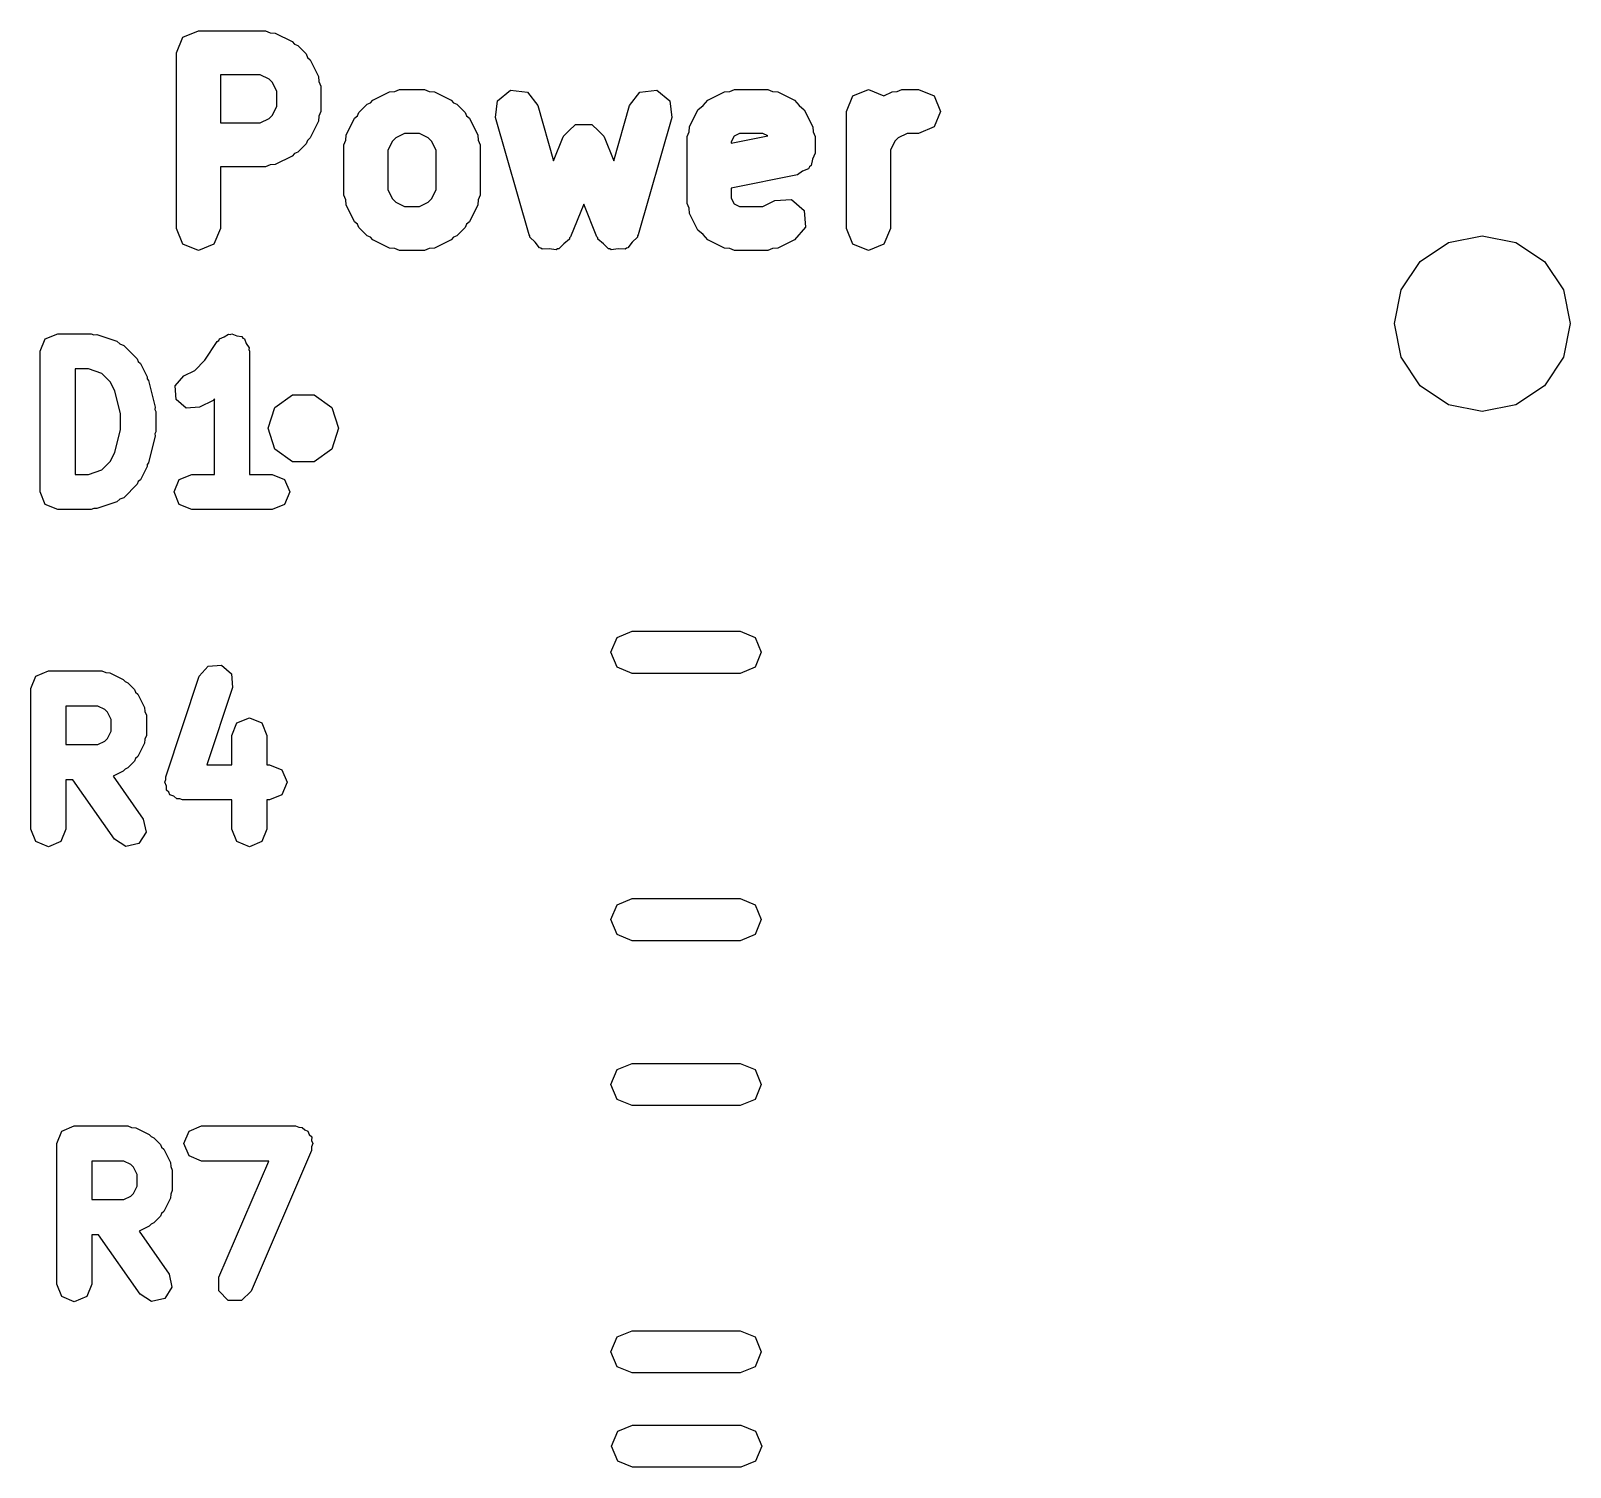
# Model space of a CAD drawing. Extents: x -7.1 to 7.5, y -10.1 to 10.2.
# Drawn here: x -6.728 to -2.351, y 6.053 to 10.137 of the extents above; entities that cross this region are included whole.
import ezdxf

# ---------------------------------------------------------------- set-up
doc = ezdxf.new("R2010")
doc.units = 0
doc.layers.add('BLACK', color=7, linetype='CONTINUOUS')

msp = doc.modelspace()

# ---------------------------------------------------------------- linework, layer by layer
at = {"layer": 'BLACK', "linetype": 'CONTINUOUS'}
for p, q in [((-6.31398, 10.0746), (-6.29568, 10.1188)), ((-6.29568, 10.1188), (-6.25148, 10.1371)), ((-6.25148, 10.1371), (-6.06101, 10.1371)), ((-6.06101, 10.1371), (-6.04757, 10.1315)), ((-6.04757, 10.1315), (-6.03306, 10.1305)), ((-6.03306, 10.1305), (-5.98544, 10.1067)), ((-6.31398, 9.57456), (-6.31398, 10.0746)), ((-5.98544, 10.1067), (-5.9787, 10.0989)), ((-5.9787, 10.0989), (-5.9692, 10.0949)), ((-5.9692, 10.0949), (-5.94539, 10.0711)), ((-5.94539, 10.0711), (-5.94145, 10.0616)), ((-5.94145, 10.0616), (-5.93368, 10.0549)), ((-5.93368, 10.0549), (-5.90987, 10.0073)), ((-6.18898, 10.0121), (-6.18898, 9.87516)), ((-6.07576, 10.0121), (-6.18898, 10.0121)), ((-6.05041, 9.99939), (-6.07576, 10.0121)), ((-6.04094, 9.98992), (-6.05041, 9.99939)), ((-6.02827, 9.96457), (-6.04094, 9.98992)), ((-5.90987, 10.0073), (-5.90884, 9.99276)), ((-5.90884, 9.99276), (-5.90327, 9.97932)), ((-5.90327, 9.97932), (-5.90327, 9.9079)), ((-6.02827, 9.92265), (-6.02827, 9.96457)), ((-5.76236, 9.93222), (-5.75562, 9.93999)), ((-5.75562, 9.93999), (-5.70801, 9.9638)), ((-5.70801, 9.9638), (-5.6935, 9.96483)), ((-5.6935, 9.96483), (-5.68006, 9.9704)), ((-5.68006, 9.9704), (-5.60863, 9.9704)), ((-5.60863, 9.9704), (-5.59519, 9.96483)), ((-5.59519, 9.96483), (-5.58068, 9.9638)), ((-5.58068, 9.9638), (-5.53306, 9.93999)), ((-5.53306, 9.93999), (-5.52632, 9.93222)), ((-5.40682, 9.89073), (-5.40136, 9.93825)), ((-5.40136, 9.93825), (-5.36389, 9.96799)), ((-5.36389, 9.96799), (-5.31637, 9.96253)), ((-5.31637, 9.96253), (-5.28663, 9.92507)), ((-5.02586, 9.92507), (-4.99612, 9.96253)), ((-4.99612, 9.96253), (-4.9486, 9.96799)), ((-4.9486, 9.96799), (-4.91113, 9.93825)), ((-4.91113, 9.93825), (-4.90567, 9.89073)), ((-4.81623, 9.92502), (-4.80324, 9.93999)), ((-4.80324, 9.93999), (-4.75563, 9.9638)), ((-4.75563, 9.9638), (-4.74111, 9.96483)), ((-4.74111, 9.96483), (-4.72767, 9.9704)), ((-4.72767, 9.9704), (-4.63244, 9.9704)), ((-4.63244, 9.9704), (-4.619, 9.96483)), ((-4.619, 9.96483), (-4.60449, 9.9638)), ((-4.60449, 9.9638), (-4.55687, 9.93999)), ((-4.55687, 9.93999), (-4.54388, 9.92502)), ((-4.40922, 9.9079), (-4.39092, 9.95209)), ((-4.39092, 9.95209), (-4.34672, 9.9704)), ((-4.34672, 9.9704), (-4.30271, 9.95216)), ((-4.30271, 9.95216), (-4.27944, 9.9638)), ((-4.27944, 9.9638), (-4.26492, 9.96483)), ((-4.26492, 9.96483), (-4.25148, 9.9704)), ((-4.25148, 9.9704), (-4.20387, 9.9704)), ((-4.20387, 9.9704), (-4.15967, 9.95209)), ((-4.15967, 9.95209), (-4.14137, 9.9079)), ((-6.05041, 9.88783), (-6.04094, 9.8973)), ((-6.04094, 9.8973), (-6.02827, 9.92265)), ((-5.90884, 9.89446), (-5.90987, 9.87994)), ((-5.90327, 9.9079), (-5.90884, 9.89446)), ((-5.80739, 9.88823), (-5.79962, 9.89497)), ((-5.79962, 9.89497), (-5.79568, 9.90447)), ((-5.79568, 9.90447), (-5.77187, 9.92828)), ((-5.77187, 9.92828), (-5.76236, 9.93222)), ((-5.52632, 9.93222), (-5.51681, 9.92828)), ((-5.51681, 9.92828), (-5.49301, 9.90447)), ((-5.49301, 9.90447), (-5.48907, 9.89497)), ((-5.48907, 9.89497), (-5.4813, 9.88823)), ((-5.28663, 9.92507), (-5.24162, 9.76752)), ((-5.07088, 9.76752), (-5.02586, 9.92507)), ((-4.855, 9.86442), (-4.8312, 9.91204)), ((-4.8312, 9.91204), (-4.81623, 9.92502)), ((-4.54388, 9.92502), (-4.52892, 9.91204)), ((-4.52892, 9.91204), (-4.50511, 9.86442)), ((-4.40922, 9.57456), (-4.40922, 9.9079)), ((-4.14137, 9.9079), (-4.15967, 9.8637)), ((-6.18898, 9.87516), (-6.07576, 9.87516)), ((-6.07576, 9.87516), (-6.05041, 9.88783)), ((-5.90987, 9.87994), (-5.93368, 9.83233)), ((-5.8312, 9.84061), (-5.80739, 9.88823)), ((-5.4813, 9.88823), (-5.45749, 9.84061)), ((-5.31158, 9.55739), (-5.40682, 9.89073)), ((-5.21369, 9.83728), (-5.19708, 9.85349)), ((-5.19708, 9.85349), (-5.18087, 9.8701)), ((-5.18087, 9.8701), (-5.18005, 9.87011)), ((-5.18005, 9.87011), (-5.17946, 9.87069)), ((-5.17946, 9.87069), (-5.15625, 9.8704)), ((-5.15625, 9.8704), (-5.13303, 9.87069)), ((-5.13303, 9.87069), (-5.13245, 9.87011)), ((-5.13245, 9.87011), (-5.13163, 9.8701)), ((-5.13163, 9.8701), (-5.11541, 9.85349)), ((-5.11541, 9.85349), (-5.0988, 9.83728)), ((-4.90567, 9.89073), (-5.00091, 9.55739)), ((-4.8616, 9.83647), (-4.85604, 9.84991)), ((-4.85604, 9.84991), (-4.855, 9.86442)), ((-4.50511, 9.86442), (-4.50408, 9.84991)), ((-4.50408, 9.84991), (-4.49851, 9.83647)), ((-4.15967, 9.8637), (-4.20387, 9.8454)), ((-5.94539, 9.81608), (-5.9692, 9.79227)), ((-5.94145, 9.82559), (-5.94539, 9.81608)), ((-5.93368, 9.83233), (-5.94145, 9.82559)), ((-5.83779, 9.81266), (-5.83223, 9.8261)), ((-5.83779, 9.6698), (-5.83779, 9.81266)), ((-5.83223, 9.8261), (-5.8312, 9.84061)), ((-5.70012, 9.82326), (-5.71279, 9.7979)), ((-5.69065, 9.83272), (-5.70012, 9.82326)), ((-5.6653, 9.8454), (-5.69065, 9.83272)), ((-5.62338, 9.8454), (-5.6653, 9.8454)), ((-5.59803, 9.83272), (-5.62338, 9.8454)), ((-5.58856, 9.82325), (-5.59803, 9.83272)), ((-5.57589, 9.79791), (-5.58856, 9.82325)), ((-5.45749, 9.84061), (-5.45646, 9.8261)), ((-5.45646, 9.8261), (-5.45089, 9.81266)), ((-5.45089, 9.81266), (-5.45089, 9.6698)), ((-5.24162, 9.76752), (-5.21428, 9.83587)), ((-5.21428, 9.83587), (-5.2137, 9.83646)), ((-5.2137, 9.83646), (-5.21369, 9.83728)), ((-5.0988, 9.83728), (-5.09879, 9.83646)), ((-5.09879, 9.83646), (-5.09822, 9.83587)), ((-5.09822, 9.83587), (-5.07088, 9.76752)), ((-4.8616, 9.64599), (-4.8616, 9.83647)), ((-4.7366, 9.81747), (-4.63284, 9.83822)), ((-4.72871, 9.8375), (-4.7366, 9.82171)), ((-4.7366, 9.82171), (-4.7366, 9.81747)), ((-4.71292, 9.8454), (-4.72871, 9.8375)), ((-4.64719, 9.8454), (-4.71292, 9.8454)), ((-4.63284, 9.83822), (-4.64719, 9.8454)), ((-4.49851, 9.83647), (-4.49851, 9.78885)), ((-4.27155, 9.82326), (-4.28422, 9.7979)), ((-4.26208, 9.83272), (-4.27155, 9.82326)), ((-4.23673, 9.8454), (-4.26208, 9.83272)), ((-4.20387, 9.8454), (-4.23673, 9.8454)), ((-5.98544, 9.78057), (-6.03306, 9.75676)), ((-5.9787, 9.78834), (-5.98544, 9.78057)), ((-5.9692, 9.79227), (-5.9787, 9.78834)), ((-5.71279, 9.7979), (-5.71279, 9.68455)), ((-5.57589, 9.68455), (-5.57589, 9.79791)), ((-4.50547, 9.77203), (-4.50901, 9.75418)), ((-4.49851, 9.78885), (-4.50547, 9.77203)), ((-4.28422, 9.7979), (-4.28422, 9.57456)), ((-6.06101, 9.75016), (-6.18898, 9.75016)), ((-6.18898, 9.75016), (-6.18898, 9.57456)), ((-6.04757, 9.75572), (-6.06101, 9.75016)), ((-6.03306, 9.75676), (-6.04757, 9.75572)), ((-4.54875, 9.72756), (-4.7366, 9.68999)), ((-4.53363, 9.73769), (-4.54875, 9.72756)), ((-4.51681, 9.74465), (-4.53363, 9.73769)), ((-4.51435, 9.7506), (-4.51681, 9.74465)), ((-4.50901, 9.75418), (-4.51435, 9.7506)), ((-5.71279, 9.68455), (-5.70012, 9.6592)), ((-5.58856, 9.65921), (-5.57589, 9.68455)), ((-4.7366, 9.68999), (-4.7366, 9.66075)), ((-5.83223, 9.65636), (-5.83779, 9.6698)), ((-5.8312, 9.64185), (-5.83223, 9.65636)), ((-5.80739, 9.59423), (-5.8312, 9.64185)), ((-5.70012, 9.6592), (-5.69065, 9.64974)), ((-5.69065, 9.64974), (-5.6653, 9.63706)), ((-5.6653, 9.63706), (-5.62338, 9.63706)), ((-5.62338, 9.63706), (-5.59803, 9.64974)), ((-5.59803, 9.64974), (-5.58856, 9.65921)), ((-5.45749, 9.64185), (-5.4813, 9.59423)), ((-5.45646, 9.65636), (-5.45749, 9.64185)), ((-5.45089, 9.6698), (-5.45646, 9.65636)), ((-5.15625, 9.64437), (-5.19346, 9.55135)), ((-5.11904, 9.55135), (-5.15625, 9.64437)), ((-4.85604, 9.63255), (-4.8616, 9.64599)), ((-4.855, 9.61804), (-4.85604, 9.63255)), ((-4.7366, 9.66075), (-4.72871, 9.64496)), ((-4.72871, 9.64496), (-4.71292, 9.63706)), ((-4.71292, 9.63706), (-4.64719, 9.63706)), ((-4.64719, 9.63706), (-4.61277, 9.65428)), ((-4.61277, 9.65428), (-4.56505, 9.65767)), ((-4.56505, 9.65767), (-4.52892, 9.62632)), ((-5.79961, 9.58749), (-5.80739, 9.59423)), ((-5.79568, 9.57799), (-5.79961, 9.58749)), ((-5.48907, 9.58749), (-5.49301, 9.57799)), ((-5.4813, 9.59423), (-5.48907, 9.58749)), ((-4.8312, 9.57042), (-4.855, 9.61804)), ((-4.52892, 9.62632), (-4.52553, 9.57861)), ((-6.29568, 9.53037), (-6.31398, 9.57456)), ((-6.18898, 9.57456), (-6.20729, 9.53037)), ((-5.77187, 9.55418), (-5.79568, 9.57799)), ((-5.76236, 9.55024), (-5.77187, 9.55418)), ((-5.75563, 9.54247), (-5.76236, 9.55024)), ((-5.70801, 9.51866), (-5.75563, 9.54247)), ((-5.53306, 9.54247), (-5.58068, 9.51866)), ((-5.52632, 9.55024), (-5.53306, 9.54247)), ((-5.51682, 9.55418), (-5.52632, 9.55024)), ((-5.49301, 9.57799), (-5.51682, 9.55418)), ((-5.30898, 9.55412), (-5.31158, 9.55739)), ((-5.30893, 9.54994), (-5.30898, 9.55412)), ((-5.29443, 9.5358), (-5.30893, 9.54994)), ((-5.19685, 9.54421), (-5.21272, 9.53161)), ((-5.19637, 9.54836), (-5.19685, 9.54421)), ((-5.19346, 9.55135), (-5.19637, 9.54836)), ((-5.11612, 9.54836), (-5.11904, 9.55135)), ((-5.11564, 9.54421), (-5.11612, 9.54836)), ((-5.09978, 9.53162), (-5.11564, 9.54421)), ((-5.00356, 9.54994), (-5.01806, 9.53579)), ((-5.00351, 9.55412), (-5.00356, 9.54994)), ((-5.00091, 9.55739), (-5.00351, 9.55412)), ((-4.81623, 9.55744), (-4.8312, 9.57042)), ((-4.80324, 9.54247), (-4.81623, 9.55744)), ((-4.75563, 9.51866), (-4.80324, 9.54247)), ((-4.55687, 9.54247), (-4.60449, 9.51866)), ((-4.52553, 9.57861), (-4.55687, 9.54247)), ((-4.39092, 9.53037), (-4.40922, 9.57456)), ((-4.28422, 9.57456), (-4.30253, 9.53037)), ((-2.69713, 9.53541), (-2.60146, 9.55444)), ((-2.60146, 9.55444), (-2.50579, 9.53541)), ((-6.25148, 9.51206), (-6.29568, 9.53037)), ((-6.20729, 9.53037), (-6.25148, 9.51206)), ((-5.69349, 9.51763), (-5.70801, 9.51866)), ((-5.68006, 9.51206), (-5.69349, 9.51763)), ((-5.60863, 9.51206), (-5.68006, 9.51206)), ((-5.59519, 9.51763), (-5.60863, 9.51206)), ((-5.58068, 9.51866), (-5.59519, 9.51763)), ((-5.28184, 9.51993), (-5.29443, 9.5358)), ((-5.27769, 9.51945), (-5.28184, 9.51993)), ((-5.2747, 9.51653), (-5.27769, 9.51945)), ((-5.25444, 9.51678), (-5.2747, 9.51653)), ((-5.23431, 9.51447), (-5.25444, 9.51678)), ((-5.23104, 9.51707), (-5.23431, 9.51447)), ((-5.22687, 9.51712), (-5.23104, 9.51707)), ((-5.21272, 9.53161), (-5.22687, 9.51712)), ((-5.08563, 9.51712), (-5.09978, 9.53162)), ((-5.08145, 9.51707), (-5.08563, 9.51712)), ((-5.07818, 9.51447), (-5.08145, 9.51707)), ((-5.05805, 9.51678), (-5.07818, 9.51447)), ((-5.0378, 9.51653), (-5.05805, 9.51678)), ((-5.03481, 9.51945), (-5.0378, 9.51653)), ((-5.03066, 9.51993), (-5.03481, 9.51945)), ((-5.01806, 9.53579), (-5.03066, 9.51993)), ((-4.74111, 9.51763), (-4.75563, 9.51866)), ((-4.72767, 9.51206), (-4.74111, 9.51763)), ((-4.63244, 9.51206), (-4.72767, 9.51206)), ((-4.619, 9.51763), (-4.63244, 9.51206)), ((-4.60449, 9.51866), (-4.619, 9.51763)), ((-4.34672, 9.51206), (-4.39092, 9.53037)), ((-4.30253, 9.53037), (-4.34672, 9.51206)), ((-2.77824, 9.48121), (-2.69713, 9.53541)), ((-2.50579, 9.53541), (-2.42469, 9.48121)), ((-2.83243, 9.40011), (-2.77824, 9.48121)), ((-2.42469, 9.48121), (-2.37049, 9.40011)), ((-2.85146, 9.30444), (-2.83243, 9.40011)), ((-2.37049, 9.40011), (-2.35146, 9.30444)), ((-2.83243, 9.20877), (-2.85146, 9.30444)), ((-2.35146, 9.30444), (-2.37049, 9.20877)), ((-6.70147, 9.22579), (-6.68683, 9.26114)), ((-6.68683, 9.26114), (-6.65147, 9.27578)), ((-6.65147, 9.27578), (-6.55623, 9.27578)), ((-6.55623, 9.27578), (-6.54863, 9.27264)), ((-6.54863, 9.27264), (-6.54042, 9.27322)), ((-6.54042, 9.27322), (-6.48328, 9.25417)), ((-6.48328, 9.25417), (-6.47449, 9.24655)), ((-6.47449, 9.24655), (-6.46374, 9.24209)), ((-6.46374, 9.24209), (-6.42564, 9.204)), ((-6.23318, 9.2005), (-6.19784, 9.25352)), ((-6.19784, 9.25352), (-6.19356, 9.25638)), ((-6.19356, 9.25638), (-6.19159, 9.26114)), ((-6.19159, 9.26114), (-6.17814, 9.26671)), ((-6.17814, 9.26671), (-6.16604, 9.27481)), ((-6.16604, 9.27481), (-6.16099, 9.27381)), ((-6.16099, 9.27381), (-6.15623, 9.27578)), ((-6.15623, 9.27578), (-6.14278, 9.27021)), ((-6.14278, 9.27021), (-6.1285, 9.26739)), ((-6.1285, 9.26739), (-6.12563, 9.26311)), ((-6.12563, 9.26311), (-6.12088, 9.26114)), ((-6.12088, 9.26114), (-6.11531, 9.24769)), ((-6.11531, 9.24769), (-6.1072, 9.23559)), ((-6.1072, 9.23559), (-6.1082, 9.23054)), ((-6.70147, 8.82578), (-6.70147, 9.22579)), ((-6.42564, 9.204), (-6.42249, 9.19639)), ((-6.42249, 9.19639), (-6.41627, 9.191)), ((-6.41627, 9.191), (-6.39723, 9.15291)), ((-6.26204, 9.17164), (-6.23318, 9.2005)), ((-6.1082, 9.23054), (-6.10623, 9.22579)), ((-6.10623, 9.22579), (-6.10623, 8.87579)), ((-2.77824, 9.12766), (-2.83243, 9.20877)), ((-2.37049, 9.20877), (-2.42469, 9.12766)), ((-6.60147, 9.17578), (-6.60147, 8.87579)), ((-6.56435, 9.17578), (-6.60147, 9.17578)), ((-6.5261, 9.16304), (-6.56435, 9.17578)), ((-6.50209, 9.13902), (-6.5261, 9.16304)), ((-6.39723, 9.15291), (-6.39682, 9.14724)), ((-6.39682, 9.14724), (-6.39344, 9.14267)), ((-6.31795, 9.12731), (-6.29288, 9.15622)), ((-6.29288, 9.15622), (-6.26204, 9.17164)), ((-6.48912, 9.11309), (-6.50209, 9.13902)), ((-6.4729, 9.0482), (-6.48912, 9.11309)), ((-6.39344, 9.14267), (-6.37439, 9.06648)), ((-6.31524, 9.08914), (-6.31795, 9.12731)), ((-2.69713, 9.07347), (-2.77824, 9.12766)), ((-2.42469, 9.12766), (-2.50579, 9.07347)), ((-6.37439, 9.06648), (-6.37533, 9.06021)), ((-6.37533, 9.06021), (-6.3729, 9.05436)), ((-6.28633, 9.06406), (-6.31524, 9.08914)), ((-6.24816, 9.06678), (-6.28633, 9.06406)), ((-6.21006, 9.08583), (-6.24816, 9.06678)), ((-6.20623, 9.09024), (-6.21006, 9.08583)), ((-6.20623, 8.87579), (-6.20623, 9.09024)), ((-6.05339, 9.00674), (-6.03429, 9.06552)), ((-6.03429, 9.06552), (-5.98429, 9.10184)), ((-5.98429, 9.10184), (-5.92249, 9.10184)), ((-5.92249, 9.10184), (-5.87249, 9.06552)), ((-5.87249, 9.06552), (-5.85339, 9.00674)), ((-2.60146, 9.05444), (-2.69713, 9.07347)), ((-2.50579, 9.07347), (-2.60146, 9.05444)), ((-6.4729, 9.00337), (-6.4729, 9.0482)), ((-6.3729, 9.05436), (-6.3729, 8.99721)), ((-6.48912, 8.93848), (-6.4729, 9.00337)), ((-6.37439, 8.98509), (-6.39344, 8.9089)), ((-6.3729, 8.99721), (-6.37533, 8.99136)), ((-6.37533, 8.99136), (-6.37439, 8.98509)), ((-6.03429, 8.94796), (-6.05339, 9.00674)), ((-5.85339, 9.00674), (-5.87249, 8.94796)), ((-6.50209, 8.91255), (-6.48912, 8.93848)), ((-5.98429, 8.91163), (-6.03429, 8.94796)), ((-5.87249, 8.94796), (-5.92249, 8.91163)), ((-6.56435, 8.87579), (-6.5261, 8.88853)), ((-6.5261, 8.88853), (-6.50209, 8.91255)), ((-6.39723, 8.89866), (-6.41627, 8.86057)), ((-6.39682, 8.90433), (-6.39723, 8.89866)), ((-6.39344, 8.9089), (-6.39682, 8.90433)), ((-5.92249, 8.91163), (-5.98429, 8.91163)), ((-6.60147, 8.87579), (-6.56435, 8.87579)), ((-6.42564, 8.84757), (-6.46374, 8.80948)), ((-6.42249, 8.85517), (-6.42564, 8.84757)), ((-6.41627, 8.86057), (-6.42249, 8.85517)), ((-6.32052, 8.82578), (-6.30587, 8.86114)), ((-6.30587, 8.86114), (-6.27052, 8.87579)), ((-6.27052, 8.87579), (-6.20623, 8.87579)), ((-6.10623, 8.87579), (-6.04195, 8.87579)), ((-6.04195, 8.87579), (-6.00659, 8.86114)), ((-6.00659, 8.86114), (-5.99195, 8.82578)), ((-6.68683, 8.79043), (-6.70147, 8.82578)), ((-6.48328, 8.7974), (-6.54042, 8.77835)), ((-6.47449, 8.80502), (-6.48328, 8.7974)), ((-6.46374, 8.80948), (-6.47449, 8.80502)), ((-6.30587, 8.79043), (-6.32052, 8.82578)), ((-5.99195, 8.82578), (-6.00659, 8.79043)), ((-6.65147, 8.77578), (-6.68683, 8.79043)), ((-6.55623, 8.77578), (-6.65147, 8.77578)), ((-6.54863, 8.77893), (-6.55623, 8.77578)), ((-6.54042, 8.77835), (-6.54863, 8.77893)), ((-6.27052, 8.77578), (-6.30587, 8.79043)), ((-6.04195, 8.77578), (-6.27052, 8.77578)), ((-6.00659, 8.79043), (-6.04195, 8.77578)), ((-5.07875, 8.36988), (-5.06118, 8.4123)), ((-5.06118, 8.4123), (-5.01875, 8.42988)), ((-5.01875, 8.42988), (-4.71147, 8.42988)), ((-4.71147, 8.42988), (-4.66905, 8.4123)), ((-4.66905, 8.4123), (-4.65147, 8.36988)), ((-5.06118, 8.32745), (-5.07875, 8.36988)), ((-4.65147, 8.36988), (-4.66905, 8.32745)), ((-6.71346, 8.30232), (-6.67811, 8.31696)), ((-6.67811, 8.31696), (-6.52572, 8.31696)), ((-6.52572, 8.31696), (-6.51497, 8.31251)), ((-6.24935, 8.30182), (-6.22427, 8.33073)), ((-6.22427, 8.33073), (-6.1861, 8.33344)), ((-6.1861, 8.33344), (-6.15719, 8.30837)), ((-5.01875, 8.30988), (-5.06118, 8.32745)), ((-4.66905, 8.32745), (-4.71147, 8.30988)), ((-6.72811, 8.26696), (-6.71346, 8.30232)), ((-6.51497, 8.31251), (-6.50336, 8.31168)), ((-6.50336, 8.31168), (-6.46527, 8.29264)), ((-6.46527, 8.29264), (-6.45988, 8.28642)), ((-6.45988, 8.28642), (-6.45227, 8.28327)), ((-6.45227, 8.28327), (-6.43323, 8.26422)), ((-6.34459, 8.01611), (-6.24935, 8.30182)), ((-6.15719, 8.30837), (-6.15448, 8.2702)), ((-4.71147, 8.30988), (-5.01875, 8.30988)), ((-6.72811, 7.86696), (-6.72811, 8.26696)), ((-6.43323, 8.26422), (-6.43008, 8.25662)), ((-6.43008, 8.25662), (-6.42386, 8.25123)), ((-6.42386, 8.25123), (-6.40481, 8.21313)), ((-6.15448, 8.2702), (-6.22778, 8.0503)), ((-6.62811, 8.21696), (-6.62811, 8.10744)), ((-6.53753, 8.21696), (-6.62811, 8.21696)), ((-6.51725, 8.20682), (-6.53753, 8.21696)), ((-6.50967, 8.19925), (-6.51725, 8.20682)), ((-6.49953, 8.17897), (-6.50967, 8.19925)), ((-6.40481, 8.21313), (-6.40399, 8.20153)), ((-6.40399, 8.20153), (-6.39953, 8.19077)), ((-6.39953, 8.19077), (-6.39953, 8.13363)), ((-6.50967, 8.12515), (-6.49953, 8.14543)), ((-6.49953, 8.14543), (-6.49953, 8.17897)), ((-6.15668, 8.13363), (-6.14203, 8.16898)), ((-6.14203, 8.16898), (-6.10668, 8.18363)), ((-6.10668, 8.18363), (-6.07132, 8.16898)), ((-6.07132, 8.16898), (-6.05668, 8.13363)), ((-6.62811, 8.10744), (-6.53753, 8.10744)), ((-6.53753, 8.10744), (-6.51725, 8.11758)), ((-6.51725, 8.11758), (-6.50967, 8.12515)), ((-6.40481, 8.11127), (-6.42386, 8.07317)), ((-6.40399, 8.12288), (-6.40481, 8.11127)), ((-6.39953, 8.13363), (-6.40399, 8.12288)), ((-6.15668, 8.0503), (-6.15668, 8.13363)), ((-6.05668, 8.13363), (-6.05668, 8.0503)), ((-6.43323, 8.06018), (-6.45227, 8.04113)), ((-6.43008, 8.06778), (-6.43323, 8.06018)), ((-6.42386, 8.07317), (-6.43008, 8.06778)), ((-6.46527, 8.03177), (-6.49386, 8.01747)), ((-6.49386, 8.01747), (-6.40857, 7.89564)), ((-6.45988, 8.03798), (-6.46527, 8.03177)), ((-6.45227, 8.04113), (-6.45988, 8.03798)), ((-6.344, 8.0079), (-6.34459, 8.01611)), ((-6.22778, 8.0503), (-6.15668, 8.0503)), ((-6.05668, 8.0503), (-6.04953, 8.0503)), ((-6.04953, 8.0503), (-6.01418, 8.03565)), ((-6.01418, 8.03565), (-5.99953, 8.0003)), ((-6.6089, 8.00744), (-6.62811, 8.00744)), ((-6.62811, 8.00744), (-6.62811, 7.86696)), ((-6.4905, 7.83829), (-6.6089, 8.00744)), ((-6.34715, 8.0003), (-6.344, 8.0079)), ((-6.3427, 7.98954), (-6.34715, 8.0003)), ((-6.34187, 7.97793), (-6.3427, 7.98954)), ((-6.33566, 7.97254), (-6.34187, 7.97793)), ((-6.33251, 7.96494), (-6.33566, 7.97254)), ((-5.99953, 8.0003), (-6.01418, 7.96494)), ((-6.32176, 7.96049), (-6.33251, 7.96494)), ((-6.31296, 7.95286), (-6.32176, 7.96049)), ((-6.30476, 7.95344), (-6.31296, 7.95286)), ((-6.29715, 7.9503), (-6.30476, 7.95344)), ((-6.15668, 7.9503), (-6.29715, 7.9503)), ((-6.15668, 7.86696), (-6.15668, 7.9503)), ((-6.04953, 7.9503), (-6.05668, 7.9503)), ((-6.05668, 7.9503), (-6.05668, 7.86696)), ((-6.01418, 7.96494), (-6.04953, 7.9503)), ((-6.40857, 7.89564), (-6.4003, 7.85827)), ((-6.71346, 7.83161), (-6.72811, 7.86696)), ((-6.62811, 7.86696), (-6.64275, 7.83161)), ((-6.45822, 7.81772), (-6.4905, 7.83829)), ((-6.4003, 7.85827), (-6.42086, 7.826)), ((-6.14203, 7.83161), (-6.15668, 7.86696)), ((-6.05668, 7.86696), (-6.07132, 7.83161)), ((-6.67811, 7.81696), (-6.71346, 7.83161)), ((-6.64275, 7.83161), (-6.67811, 7.81696)), ((-6.42086, 7.826), (-6.45822, 7.81772)), ((-6.10668, 7.81696), (-6.14203, 7.83161)), ((-6.07132, 7.83161), (-6.10668, 7.81696)), ((-5.06118, 7.6523), (-5.01875, 7.66988)), ((-5.01875, 7.66988), (-4.71147, 7.66988)), ((-4.71147, 7.66988), (-4.66905, 7.6523)), ((-5.07875, 7.60988), (-5.06118, 7.6523)), ((-4.66905, 7.6523), (-4.65147, 7.60988)), ((-5.06118, 7.56745), (-5.07875, 7.60988)), ((-4.65147, 7.60988), (-4.66905, 7.56745)), ((-5.01875, 7.54988), (-5.06118, 7.56745)), ((-4.71147, 7.54988), (-5.01875, 7.54988)), ((-4.66905, 7.56745), (-4.71147, 7.54988)), ((-5.07875, 7.14094), (-5.06118, 7.18337)), ((-5.06118, 7.18337), (-5.01875, 7.20094)), ((-5.01875, 7.20094), (-4.71147, 7.20094)), ((-4.71147, 7.20094), (-4.66905, 7.18337)), ((-4.66905, 7.18337), (-4.65147, 7.14094)), ((-5.06118, 7.09851), (-5.07875, 7.14094)), ((-4.65147, 7.14094), (-4.66905, 7.09851)), ((-5.01875, 7.08094), (-5.06118, 7.09851)), ((-4.66905, 7.09851), (-4.71147, 7.08094)), ((-4.71147, 7.08094), (-5.01875, 7.08094)), ((-6.65445, 6.97325), (-6.6398, 7.0086)), ((-6.6398, 7.0086), (-6.60445, 7.02325)), ((-6.60445, 7.02325), (-6.45207, 7.02325)), ((-6.45207, 7.02325), (-6.44132, 7.0188)), ((-6.44132, 7.0188), (-6.42971, 7.01797)), ((-6.42971, 7.01797), (-6.39161, 6.99892)), ((-6.29254, 6.97325), (-6.2779, 7.0086)), ((-6.2779, 7.0086), (-6.24254, 7.02325)), ((-6.24254, 7.02325), (-5.97588, 7.02325)), ((-5.97588, 7.02325), (-5.96642, 7.01933)), ((-5.96642, 7.01933), (-5.95618, 7.01921)), ((-5.95618, 7.01921), (-5.94944, 7.0123)), ((-5.94944, 7.0123), (-5.94052, 7.0086)), ((-5.94052, 7.0086), (-5.9366, 6.99914)), ((-6.65445, 6.57325), (-6.65445, 6.97325)), ((-6.39161, 6.99892), (-6.38622, 6.99271)), ((-6.38622, 6.99271), (-6.37862, 6.98956)), ((-6.37862, 6.98956), (-6.35957, 6.97051)), ((-6.35957, 6.97051), (-6.35642, 6.96291)), ((-6.35642, 6.96291), (-6.3502, 6.95752)), ((-6.2779, 6.93789), (-6.29254, 6.97325)), ((-5.9366, 6.99914), (-5.92945, 6.99182)), ((-5.92979, 6.96379), (-5.92992, 6.95355)), ((-5.92588, 6.97325), (-5.92979, 6.96379)), ((-5.92945, 6.99182), (-5.92957, 6.98217)), ((-5.92957, 6.98217), (-5.92588, 6.97325)), ((-6.55445, 6.92325), (-6.55445, 6.81373)), ((-6.46387, 6.92325), (-6.55445, 6.92325)), ((-6.44359, 6.91311), (-6.46387, 6.92325)), ((-6.3502, 6.95752), (-6.33116, 6.91942)), ((-6.33116, 6.91942), (-6.33033, 6.90781)), ((-6.24254, 6.92325), (-6.2779, 6.93789)), ((-6.0517, 6.92325), (-6.24254, 6.92325)), ((-6.19326, 6.59295), (-6.0517, 6.92325)), ((-5.92992, 6.95355), (-6.10135, 6.55355)), ((-6.43602, 6.90554), (-6.44359, 6.91311)), ((-6.42588, 6.88526), (-6.43602, 6.90554)), ((-6.42588, 6.85172), (-6.42588, 6.88526)), ((-6.33033, 6.90781), (-6.32588, 6.89706)), ((-6.32588, 6.89706), (-6.32588, 6.83992)), ((-6.44359, 6.82387), (-6.43602, 6.83144)), ((-6.43602, 6.83144), (-6.42588, 6.85172)), ((-6.33033, 6.82916), (-6.33116, 6.81756)), ((-6.32588, 6.83992), (-6.33033, 6.82916)), ((-6.55445, 6.81373), (-6.46387, 6.81373)), ((-6.46387, 6.81373), (-6.44359, 6.82387)), ((-6.33116, 6.81756), (-6.3502, 6.77946)), ((-6.38622, 6.74427), (-6.39161, 6.73805)), ((-6.37862, 6.74742), (-6.38622, 6.74427)), ((-6.35957, 6.76647), (-6.37862, 6.74742)), ((-6.35642, 6.77407), (-6.35957, 6.76647)), ((-6.3502, 6.77946), (-6.35642, 6.77407)), ((-6.53524, 6.71373), (-6.55445, 6.71373)), ((-6.55445, 6.71373), (-6.55445, 6.57325)), ((-6.41684, 6.54458), (-6.53524, 6.71373)), ((-6.39161, 6.73805), (-6.4202, 6.72376)), ((-6.4202, 6.72376), (-6.33492, 6.60192)), ((-6.6398, 6.53789), (-6.65445, 6.57325)), ((-6.55445, 6.57325), (-6.56909, 6.53789)), ((-6.33492, 6.60192), (-6.32664, 6.56456)), ((-6.19373, 6.55468), (-6.19326, 6.59295)), ((-6.60445, 6.52325), (-6.6398, 6.53789)), ((-6.56909, 6.53789), (-6.60445, 6.52325)), ((-6.38457, 6.52401), (-6.41684, 6.54458)), ((-6.3472, 6.53229), (-6.38457, 6.52401)), ((-6.32664, 6.56456), (-6.3472, 6.53229)), ((-6.167, 6.52729), (-6.19373, 6.55468)), ((-6.12874, 6.52683), (-6.167, 6.52729)), ((-6.10135, 6.55355), (-6.12874, 6.52683)), ((-5.06118, 6.42337), (-5.01875, 6.44094)), ((-5.01875, 6.44094), (-4.71147, 6.44094)), ((-4.71147, 6.44094), (-4.66905, 6.42337)), ((-5.07875, 6.38094), (-5.06118, 6.42337)), ((-4.66905, 6.42337), (-4.65147, 6.38094)), ((-5.06118, 6.33852), (-5.07875, 6.38094)), ((-4.65147, 6.38094), (-4.66905, 6.33852)), ((-5.01875, 6.32094), (-5.06118, 6.33852)), ((-4.71147, 6.32094), (-5.01875, 6.32094)), ((-4.66905, 6.33852), (-4.71147, 6.32094)), ((-5.05943, 6.15526), (-5.017, 6.17283)), ((-5.017, 6.17283), (-4.70972, 6.17283)), ((-4.70972, 6.17283), (-4.6673, 6.15526)), ((-5.077, 6.11283), (-5.05943, 6.15526)), ((-4.6673, 6.15526), (-4.64972, 6.11283)), ((-5.05943, 6.07041), (-5.077, 6.11283)), ((-4.64972, 6.11283), (-4.6673, 6.07041)), ((-5.017, 6.05283), (-5.05943, 6.07041)), ((-4.70972, 6.05283), (-5.017, 6.05283)), ((-4.6673, 6.07041), (-4.70972, 6.05283))]:
    msp.add_line(p, q, dxfattribs=at)

doc.saveas('drawing.dxf')
